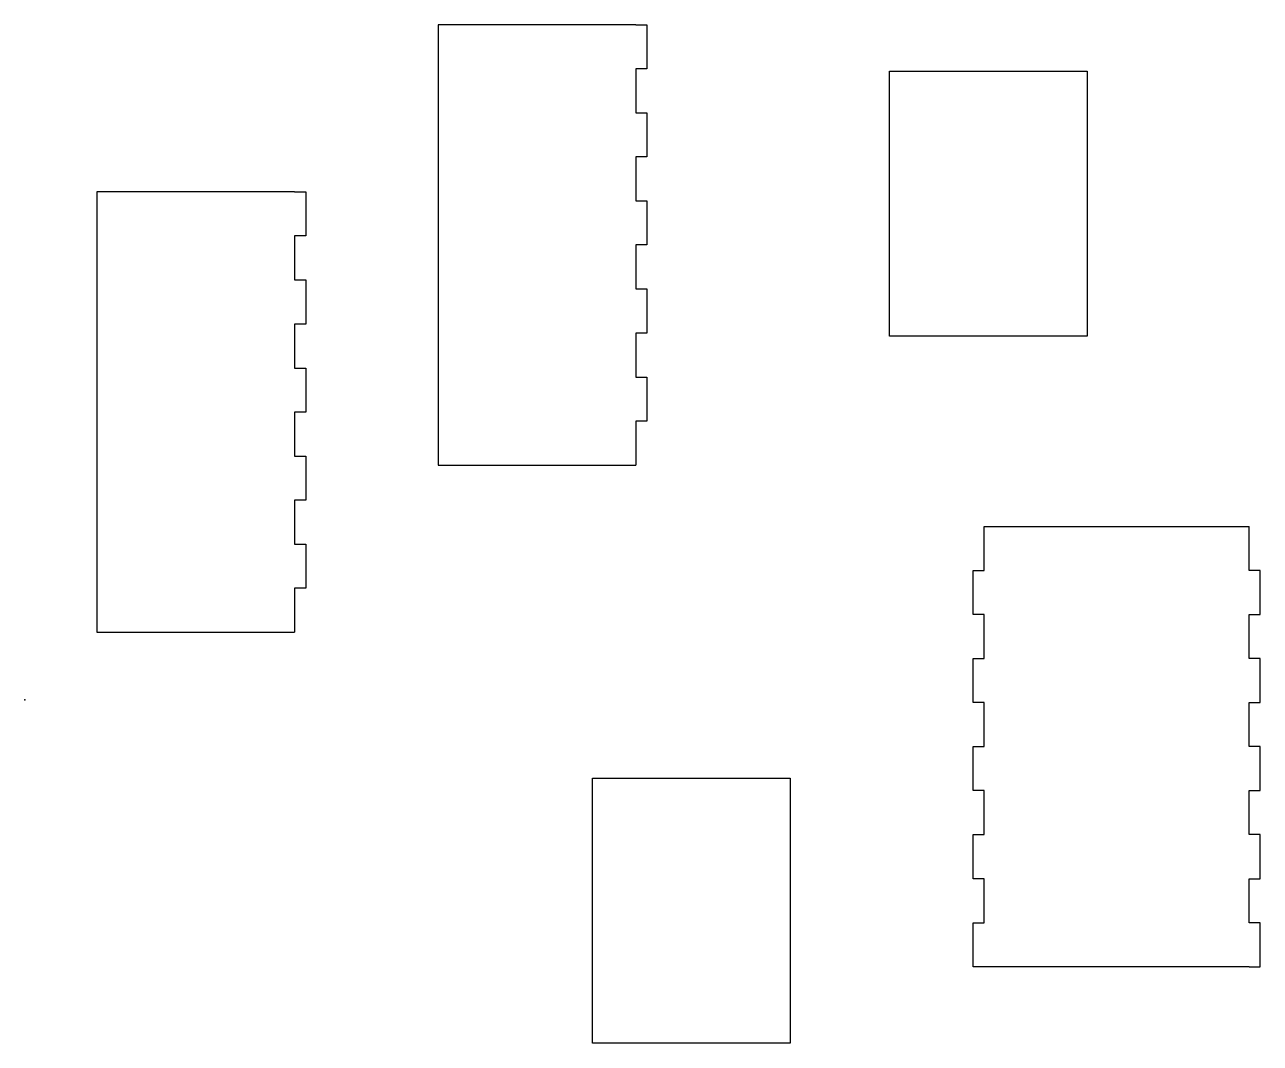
# Model space of a CAD drawing. Header units: millimetres. Extents: x 0 to 331, y -92 to 181.
import ezdxf

# ---------------------------------------------------------------- set-up
doc = ezdxf.new("R2010")
doc.units = ezdxf.units.MM
doc.header["$MEASUREMENT"] = 0
doc.layers.add('insidejo v2_Sketch1', color=7, linetype='Continuous')

msp = doc.modelspace()

# ---------------------------------------------------------------- linework, layer by layer
at = {"layer": 'insidejo v2_Sketch1'}
for p, q in [((110.8, 180.88), (110.8, 62.88)), ((163.8, 180.88), (110.8, 180.88)), ((163.8, 180.88), (166.8, 180.88)), ((166.8, 180.88), (166.8, 169.08)), ((166.8, 169.08), (163.8, 169.08)), ((163.8, 169.08), (163.8, 157.28)), ((231.79, 97.47), (231.79, 168.47)), ((231.79, 168.47), (284.79, 168.47)), ((284.79, 168.47), (284.79, 97.47)), ((163.8, 157.28), (166.8, 157.28)), ((166.8, 157.28), (166.8, 145.48)), ((166.8, 145.48), (163.8, 145.48)), ((163.8, 145.48), (163.8, 133.68)), ((19.32, 136.09), (19.32, 18.09)), ((72.32, 136.09), (19.32, 136.09)), ((72.32, 136.09), (75.32, 136.09)), ((75.32, 136.09), (75.32, 124.29)), ((163.8, 133.68), (166.8, 133.68)), ((166.8, 133.68), (166.8, 121.88)), ((75.32, 124.29), (72.32, 124.29)), ((72.32, 124.29), (72.32, 112.49)), ((163.8, 121.88), (163.8, 110.08)), ((166.8, 121.88), (163.8, 121.88)), ((72.32, 112.49), (75.32, 112.49)), ((75.32, 112.49), (75.32, 100.69)), ((163.8, 110.08), (166.8, 110.08)), ((166.8, 110.08), (166.8, 98.28)), ((72.32, 100.69), (72.32, 88.89)), ((75.32, 100.69), (72.32, 100.69)), ((163.8, 98.28), (163.8, 86.48)), ((166.8, 98.28), (163.8, 98.28)), ((284.79, 97.47), (231.79, 97.47)), ((72.32, 88.89), (75.32, 88.89)), ((75.32, 88.89), (75.32, 77.09)), ((163.8, 86.48), (166.8, 86.48)), ((166.8, 86.48), (166.8, 74.68)), ((72.32, 77.09), (72.32, 65.29)), ((75.32, 77.09), (72.32, 77.09)), ((166.8, 74.68), (163.8, 74.68)), ((163.8, 74.68), (163.8, 62.88)), ((72.32, 65.29), (75.32, 65.29)), ((75.32, 65.29), (75.32, 53.49)), ((110.8, 62.88), (163.8, 62.88)), ((72.32, 53.49), (72.32, 41.69)), ((75.32, 53.49), (72.32, 53.49)), ((257.19, 46.48), (328.19, 46.48)), ((257.19, 34.68), (257.19, 46.48)), ((328.19, 34.68), (328.19, 46.48)), ((72.32, 41.69), (75.32, 41.69)), ((75.32, 41.69), (75.32, 29.89)), ((254.19, 22.88), (254.19, 34.68)), ((254.19, 34.68), (257.19, 34.68)), ((331.19, 34.68), (328.19, 34.68)), ((331.19, 22.88), (331.19, 34.68)), ((72.32, 29.89), (72.32, 18.09)), ((75.32, 29.89), (72.32, 29.89)), ((257.19, 22.88), (254.19, 22.88)), ((257.19, 11.08), (257.19, 22.88)), ((328.19, 22.88), (331.19, 22.88)), ((328.19, 11.08), (328.19, 22.88)), ((19.32, 18.09), (72.32, 18.09)), ((254.19, 11.08), (257.19, 11.08)), ((254.19, -0.72), (254.19, 11.08)), ((331.19, 11.08), (328.19, 11.08)), ((331.19, -0.72), (331.19, 11.08)), ((257.19, -0.72), (254.19, -0.72)), ((257.19, -12.52), (257.19, -0.72)), ((328.19, -12.52), (328.19, -0.72)), ((328.19, -0.72), (331.19, -0.72)), ((254.19, -12.52), (257.19, -12.52)), ((254.19, -24.32), (254.19, -12.52)), ((331.19, -12.52), (328.19, -12.52)), ((331.19, -24.32), (331.19, -12.52)), ((152.17, -21.02), (205.17, -21.02)), ((152.17, -92.02), (152.17, -21.02)), ((205.17, -21.02), (205.17, -92.02)), ((257.19, -24.32), (254.19, -24.32)), ((257.19, -36.12), (257.19, -24.32)), ((328.19, -36.12), (328.19, -24.32)), ((328.19, -24.32), (331.19, -24.32)), ((254.19, -36.12), (257.19, -36.12)), ((254.19, -47.92), (254.19, -36.12)), ((331.19, -36.12), (328.19, -36.12)), ((331.19, -47.92), (331.19, -36.12)), ((257.19, -47.92), (254.19, -47.92)), ((257.19, -59.72), (257.19, -47.92)), ((328.19, -47.92), (331.19, -47.92)), ((328.19, -59.72), (328.19, -47.92)), ((254.19, -59.72), (257.19, -59.72)), ((254.19, -71.52), (254.19, -59.72)), ((331.19, -59.72), (328.19, -59.72)), ((331.19, -71.52), (331.19, -59.72)), ((257.19, -71.52), (254.19, -71.52)), ((328.19, -71.52), (257.19, -71.52)), ((328.19, -71.52), (331.19, -71.52)), ((205.17, -92.02), (152.17, -92.02))]:
    msp.add_line(p, q, dxfattribs=at)
msp.add_point((0, 0), dxfattribs=at)

doc.saveas('drawing.dxf')
